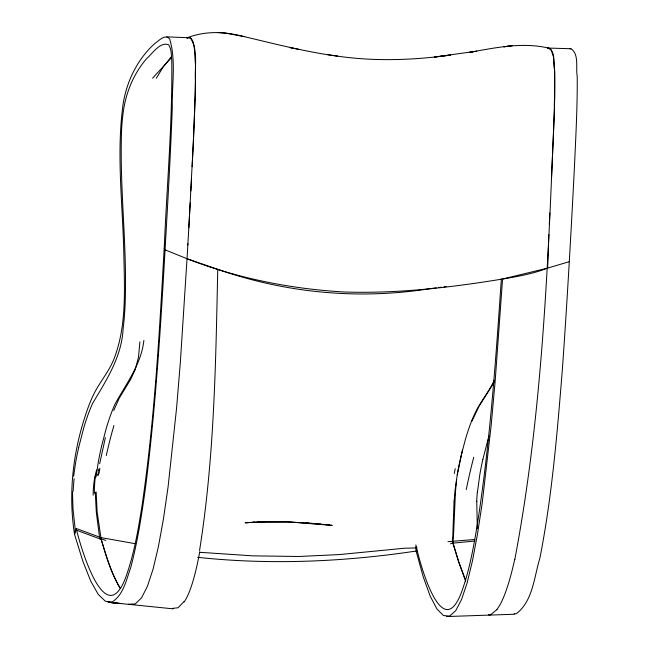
<?xml version="1.0" encoding="UTF-8"?>
<svg xmlns="http://www.w3.org/2000/svg" width="649" height="649" viewBox="0 0 649 649"><rect width="100%" height="100%" fill="white"/><g stroke="black" fill="none" stroke-linecap="round" stroke-linejoin="round"><path stroke-width="0.97" d="M551.553 177.169C552.972 141.409 555.414 105.633 554.595 69.824C553.078 63.424 556.136 49.632 547.318 48.148M72.461 491.885L73.021 509.262L75.26 529.754L74.554 534.443L82.829 561.174L90.73 581.106L98.259 594.411L105.422 601.29L112.228 601.931C123.61 594.533 126.182 580.092 130.554 568.216C137.831 540.909 142.009 512.929 145.855 484.973C156.166 402.826 161.106 320.135 165.763 237.518C168.269 194.221 170.695 150.925 172.301 107.588C171.798 84.889 176.252 61.014 169.673 38.948C165.438 33.553 158.802 40.725 155.006 43.386A1073.373 166.963 -88.3 0 0 149.635 48.561C134.757 64.34 125.671 85.003 122.783 106.412C116.366 155.857 122.888 205.782 123.862 255.365C124.519 289.779 126.717 325.79 114.143 358.548C108.991 371.861 99.2 382.61 93.156 395.46A319.592 49.713 -88.3 0 0 89.4 404.165A329.595 51.271 -88.3 0 0 85.733 414.427C72.858 452.945 68.194 494.189 74.554 534.443L75.714 530.176M134.838 543.619L100.692 537.542L76.176 528.464C81.539 550.871 107.036 635.647 127.464 572.353C134.684 550.798 138.432 528.27 142.009 505.879C154.47 420.657 159.386 334.551 164.156 248.632L165.041 249.808L187.034 258.74L217.739 269.343C215.744 363.197 214.389 457.594 199.551 550.498M554.619 99.289L554.668 71.95L553.475 57.007L551.147 49.762L549.565 48.359L547.715 48.091M96.157 491.966L97.115 511.842L100.7 536.058L101.317 538.962L105.844 540.414M554.441 106.371L554.311 110.874C548.186 260.882 542.815 411.782 514.779 559.616M548.859 234.703L547.651 268.102C533.194 273.797 517.821 276.474 502.569 279.021C449.968 287.621 396.661 293.819 343.272 291.953C290.079 288.789 236.747 278.121 187.034 258.74L187.91 243.716M549.33 224.124L549.857 212.937M192.153 166.704C193.556 137.839 195.033 108.967 195.487 80.07C194.611 66.271 198.343 49.494 190.279 37.796L166.744 36.855M190.879 190.928L191.52 178.897M188.835 227.783L193.378 141.425L195.154 95.809A193.605 30.13 -88.3 0 0 195.3 90.097L195.479 65.2L194.181 46.355L192.915 41.268L191.252 38.469L188.429 37.52L187.026 37.918M190.246 202.658L187.837 245.022M139.9 341.853L138.472 357.339L135.17 369.792L130.644 379.405L119.213 398.226L113.729 410.484M187.034 258.74L180.333 362.604L176.544 408.432L168.075 486.937L163.394 519.241L158.397 546.669L153.091 569.043L147.469 586.169L141.531 597.859L135.268 603.935L128.68 604.203M548.486 48.075L570.942 48.74C579.387 54.151 575.59 67.877 577.221 76.428C577.488 106.063 575.833 135.673 574.527 165.276C571.063 233.324 567.185 301.363 562.383 369.33C557.248 432.445 552.145 495.771 539.919 557.994C534.119 576.718 533.032 601.225 516.101 613.865L514.154 613.638M501.361 278.778C495.682 361.534 489.914 444.451 477.023 526.453C473.494 547.156 469.811 567.964 463.029 587.897C443.178 648.156 420.349 565.652 415.847 544.925M454.049 501.02L452.548 543.197L474.995 540.99M477.437 492.218L479.806 474.606A154.267 23.997 -88.3 0 1 482.832 459.549M454.965 490.887L457.521 472.959A160.189 24.913 -88.3 0 1 460.847 456.912M96.101 476.91L98.234 462.388A160.206 24.913 -88.3 0 1 101.56 446.342M73.605 476.317L75.609 462.721A154.275 23.997 -88.3 0 1 78.643 447.664M456.571 479.749L455.444 492.056L453.464 536.609L452.402 543.197L450.487 543.797M97.804 475.06L97.894 474.435M98.364 471.288L98.721 469.081M457.253 474.938L462.526 449.773M99.646 463.751L105.398 437.564M143.875 340.465C141.255 364.365 126.287 383.502 115.157 403.873A316.363 49.21 -88.3 0 0 106.217 428.51L101.552 446.244M78.634 447.607L83.753 427.837A316.363 49.21 -88.3 0 1 92.702 403.232C106.468 380.087 121.793 356.674 123.107 328.783A56.739 8.826 -88.3 0 0 125.103 304.868C127.455 245.955 119.205 187.139 121.663 128.234A39.978 6.214 -88.3 0 1 122.839 115.352C125.054 94.519 133.029 74.189 146.885 58.329C152.596 53.591 160.019 41.382 168.651 44.773C171.669 49.251 171.222 55.076 171.758 60.227C172.593 123.05 166.809 185.776 164.213 248.51L165.041 249.808M482.832 459.492L487.951 439.722A316.363 49.21 -88.3 0 1 489.086 436.006M460.839 456.807L465.495 439.065A316.363 49.21 -88.3 0 1 474.443 414.46C479.798 402.323 488.802 392.272 494.287 380.209M471.912 421.16L479.124 406.136L494.205 382.277M156.336 78.253L163.021 67.204L171.166 56.925M152.612 78.131L171.579 57.55M184.113 601.445L178.029 607.78L172.423 608.373M496.891 609.671L490.344 614.96L488.381 614.757M569.238 261.693L547.651 268.102L502.569 279.021L495.179 380.963L491.106 425.963L482.223 502.999L477.404 534.646L472.342 561.434L467.045 583.167L461.496 599.652L455.712 610.677L449.692 616.047L443.437 615.56L436.947 609.013L430.222 596.212L423.27 576.953L416.09 551.025L415.912 546.669M186.766 37.934L189.2 37.512M187.407 37.723C205.644 30.6 225.528 31.582 244.105 36.612C275.062 43.921 305.914 51.936 337.488 56.147L327.721 54.678M476.739 51.101L469.349 52.391C495.463 47.734 522.258 41.885 548.673 48.099M474.703 51.474L434.384 57.055L450.698 55.084L443.105 56.033M444.03 286.85L446.569 286.509M441.466 287.191L438.886 287.523M436.282 287.856L432.339 288.351M417.08 550.904C344.514 561.847 270.747 565.174 197.677 557.329M512.199 45.755L503.843 46.793L510.268 45.998M431.009 288.513C359.505 300.033 285.998 293.194 217.691 269.294M442.285 56.139C407.28 60.43 371.69 61.184 336.726 56.025M447.915 541.745L452.499 541.29L458.754 561.791L465.763 580.871M474.817 539.489L452.329 541.307L458.583 561.807L465.609 580.879M245.655 522.769L245.135 522.81L246.936 522.672M247.967 522.599L246.174 522.729L248.997 522.526M247.707 522.615L248.486 522.567M247.237 522.656L263.226 521.877M251.747 522.348L252.712 522.291M249.321 522.518L252.291 522.34M252.956 522.275L253.921 522.218M569.773 48.805L570.942 48.74M254.165 522.202L258.813 521.958M257.807 522.007L258.562 521.974M259.073 521.95L260.606 521.877M514.43 614.246L446.593 616.55M260.087 521.901L287.166 521.755L320.801 524.141M260.168 521.974L258.132 522.056L291.141 522.104L331.144 525.301M261.19 521.934L264.248 521.845M417.129 547.918L404.595 548.227L339.208 554.595L298.702 556.485L252.704 555.852L199.462 552.283M309.021 523.175L305.866 522.94L312.169 523.419M218.194 32.539L225.252 33.083L244.105 36.612M311.131 523.345L313.232 523.516M173.169 608.843L108.018 602.256L121.071 603.586L108.87 602.377M317.637 523.816L318.7 523.921M319.738 524.027L326.277 524.733M326.017 524.708L330.163 525.187M328.873 525.033L329.392 525.09M330.674 525.244L332.207 525.422M299.1 49.429L289.933 47.523L291.807 47.921M75.26 529.754L99.727 538.824L96.32 512.191L95.241 492.275M477.315 528.684L476.788 503.77A27.063 3.391 -87.5 0 1 476.893 501.142M514.746 559.227A231.863 36.117 -87.8 0 1 496.891 609.525M199.73 551.837A237.696 36.92 89.9 0 1 184.138 602.012M554.449 99.329A187.902 28.759 -88.3 0 1 554.27 106.371M93.18 495.179A25.627 6.879 -85.2 0 1 96.717 469.819M97.975 475.693A42.331 3.61 -84.4 0 1 98.421 472.659M99.037 473.413A81.312 8.591 -85.2 0 1 99.873 468.278M106.266 455.557A304.876 40.246 -86.5 0 1 113.94 425.501M466.25 489.573A303.951 45.292 -86.5 0 1 473.738 457.237M454.284 473.51A84.427 22.561 84.6 0 1 455.233 468.683M94.389 493.289A24.646 4.916 -87.7 0 1 95.573 475.23M73.167 491.285A26.065 2.994 -86.5 0 1 74.124 478.678M454.162 501.028A28.337 2.117 -85.6 0 1 455.03 491.382M476.747 501.166A25.149 3.31 -87.6 0 1 477.339 491.91M100.66 537.534L100.181 539.254L100.692 537.542C105.819 554.854 110.801 572.564 120.146 588.164C110.865 572.515 105.811 554.846 100.66 537.534M254.238 522.234L253.272 522.283L254.246 522.234M331.688 525.365L331.136 525.301L331.655 525.357"/></g></svg>
